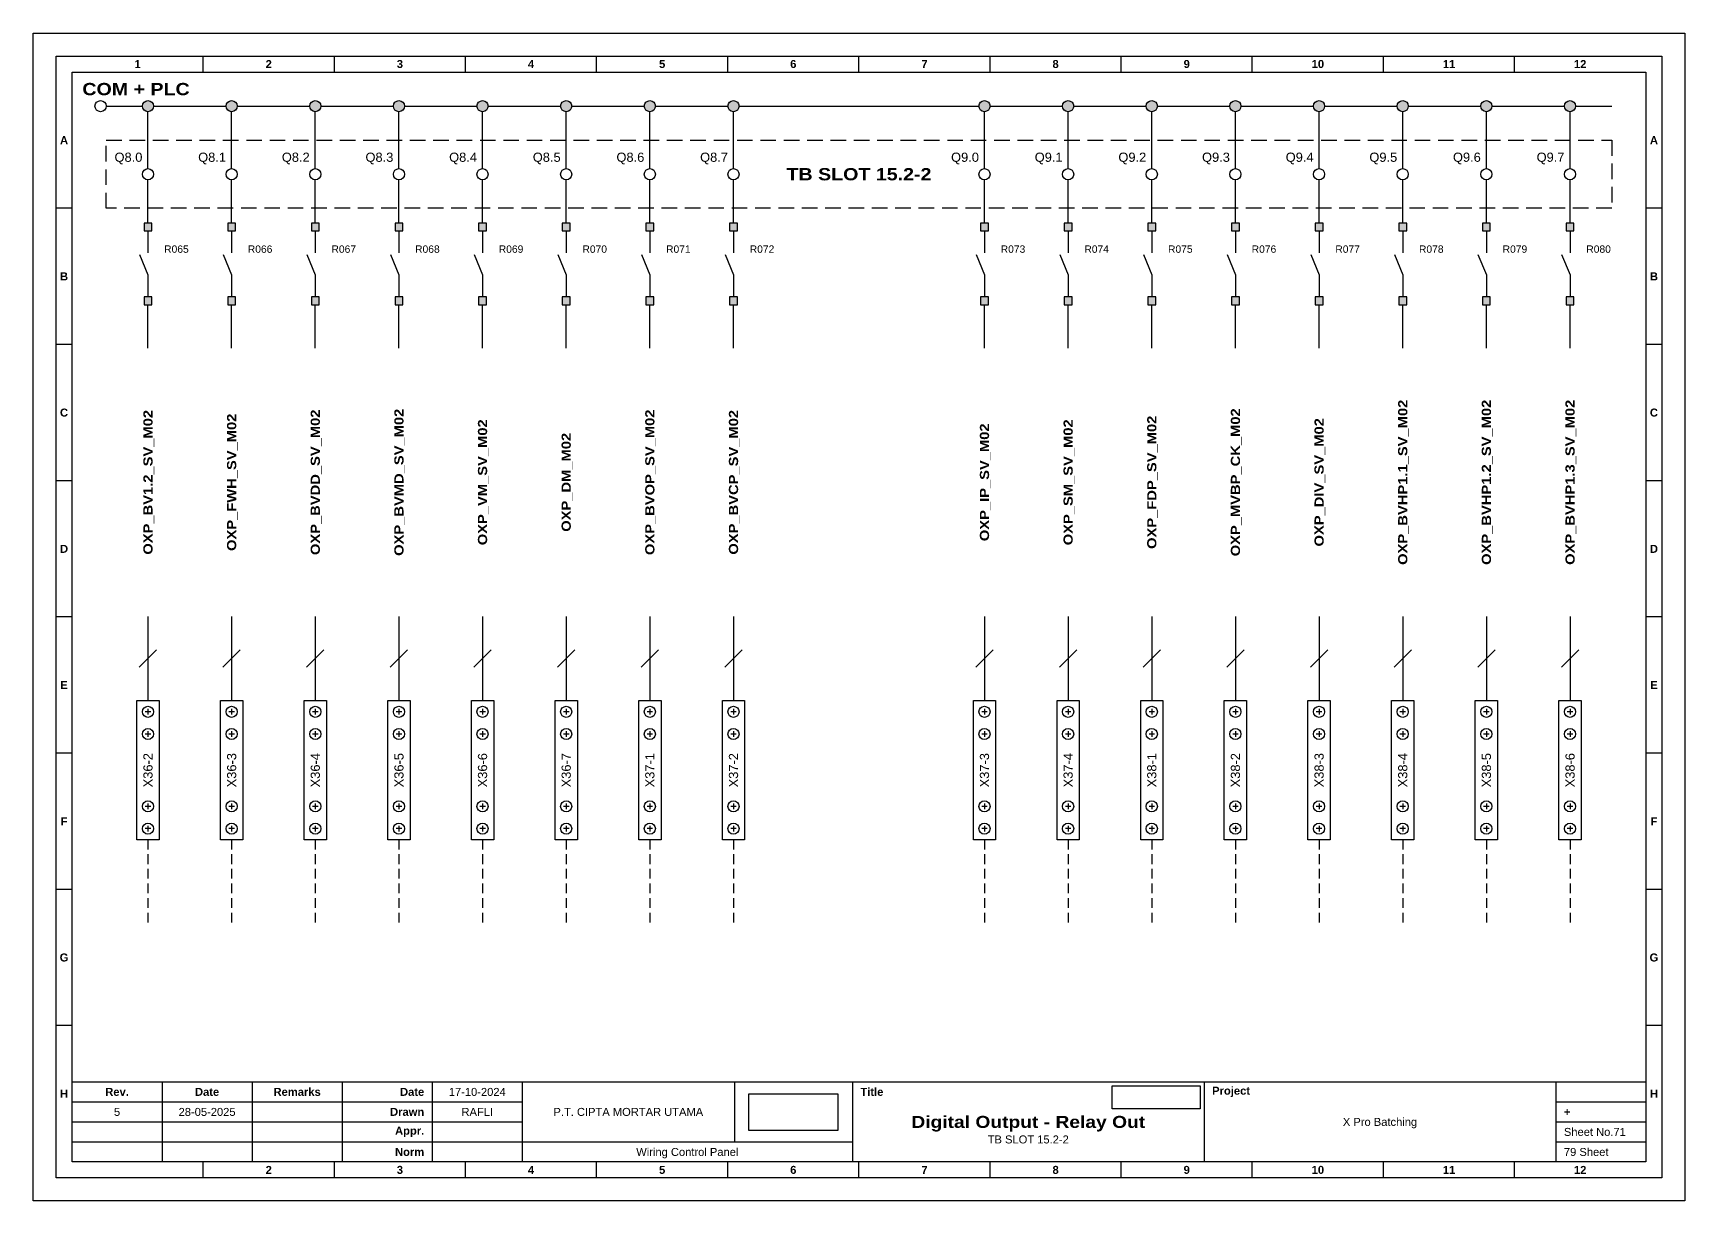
# Model space of a CAD drawing. Header units: millimetres. Extents: x 1512 to 2711, y 1342 to 1994.
# Drawn here: x 1822.1 to 2091.4, y 1572.7 to 1763.1 of the extents above; entities that cross this region are included whole.
import ezdxf
from ezdxf.enums import TextEntityAlignment as Align

# ---------------------------------------------------------------- set-up
doc = ezdxf.new("R2010")
doc.units = ezdxf.units.MM
doc.linetypes.add('HIDDEN', pattern=[9.525, 6.35, -3.175])
doc.styles.add('Bold', font='ariblk.ttf', dxfattribs={"height": 25.4})
doc.styles.get("Standard").update_dxf_attribs({"font": 'arial.ttf'})
picture_1 = doc.add_image_def('image1.png', size_in_pixel=(2048, 847))
picture_2 = doc.add_image_def('image2.png', size_in_pixel=(2092, 542))

# ---------------------------------------------------------------- blocks, each defined once
blk = doc.blocks.new('KOP MU PROJECT')
at = {"color": 6, "ltscale": 50}
for p, q in [((27.74, 184.05), (27.74, 186.66)), ((49.13, 184.05), (49.13, 186.66)), ((70.51, 184.05), (70.51, 186.66)), ((91.89, 184.05), (91.89, 186.66)), ((113.27, 184.05), (113.27, 186.66)), ((134.66, 184.05), (134.66, 186.66)), ((156.04, 184.05), (156.04, 186.66)), ((177.42, 184.05), (177.42, 186.66)), ((198.8, 184.05), (198.8, 186.66)), ((220.19, 184.05), (220.19, 186.66)), ((241.57, 184.05), (241.57, 186.66)), ((6.36, 161.84), (3.75, 161.84)), ((265.59, 161.84), (262.98, 161.84)), ((6.36, 139.63), (3.75, 139.63)), ((265.59, 139.63), (262.98, 139.63)), ((6.36, 117.42), (3.75, 117.42)), ((265.59, 117.42), (262.98, 117.42)), ((6.36, 95.22), (3.75, 95.22)), ((265.59, 95.22), (262.98, 95.22)), ((6.36, 73.01), (3.75, 73.01)), ((265.59, 73.01), (262.98, 73.01)), ((6.36, 50.8), (3.75, 50.8)), ((265.59, 50.8), (262.98, 50.8)), ((6.36, 28.59), (3.75, 28.59)), ((265.59, 28.59), (262.98, 28.59)), ((27.74, 3.75), (27.74, 6.36)), ((49.13, 3.75), (49.13, 6.36)), ((70.51, 3.75), (70.51, 6.36)), ((91.89, 3.75), (91.89, 6.36)), ((113.27, 3.75), (113.27, 6.36)), ((134.66, 3.75), (134.66, 6.36)), ((156.04, 3.75), (156.04, 6.36)), ((177.42, 3.75), (177.42, 6.36)), ((198.8, 3.75), (198.8, 6.36)), ((220.19, 3.75), (220.19, 6.36)), ((241.57, 3.75), (241.57, 6.36))]:
    blk.add_line(p, q, dxfattribs=at)
at = {"ltscale": 50}
for p, q in [((6.36, 19.41), (262.98, 19.41)), ((21.04, 19.41), (21.04, 6.36)), ((35.72, 19.41), (35.72, 6.36)), ((50.41, 19.41), (50.41, 6.36)), ((65.09, 19.41), (65.09, 6.36)), ((79.77, 19.41), (79.77, 6.36)), ((114.35, 19.41), (114.35, 9.62)), ((133.6, 19.41), (133.6, 6.36)), ((190.95, 19.41), (190.95, 6.36)), ((248.3, 19.41), (248.3, 6.36)), ((6.36, 16.15), (79.77, 16.15)), ((248.3, 16.15), (262.98, 16.15)), ((6.36, 12.89), (79.77, 12.89)), ((248.3, 12.89), (262.98, 12.89)), ((6.36, 9.62), (133.6, 9.62)), ((248.3, 9.62), (262.98, 9.62))]:
    blk.add_line(p, q, dxfattribs=at)
at = {"color": 1, "ltscale": 50}
blk.add_lwpolyline([(269.34, 0), (0, 0), (0, 190.41), (269.34, 190.41)], close=True, dxfattribs=at)
at = {"color": 6, "ltscale": 50}
for points in [[(265.59, 3.75), (3.75, 3.75), (3.75, 186.66), (265.59, 186.66)], [(262.98, 6.36), (6.36, 6.36), (6.36, 184.05), (262.98, 184.05)]]:
    blk.add_lwpolyline(points, close=True, dxfattribs=at)
at = {"ltscale": 50, "char_height": 1.305, "attachment_point": 4}
for s, width, heights, insert in [('\\pxqc;{\\fArial|b1|i0|c0|p34;1}', 21.3825, [2.51], (6.36, 185.36)), ('\\pxqc;{\\fArial|b1|i0|c0|p34;2}', 21.3825, [2.51], (27.74, 185.36)), ('\\pxqc;{\\fArial|b1|i0|c0|p34;3}', 21.3825, [2.51], (49.13, 185.36)), ('\\pxqc;{\\fArial|b1|i0|c0|p34;4}', 21.3825, [2.51], (70.51, 185.36)), ('\\pxqc;{\\fArial|b1|i0|c0|p34;5}', 21.3825, [2.51], (91.89, 185.36)), ('\\pxqc;{\\fArial|b1|i0|c0|p34;6}', 21.3825, [2.51], (113.27, 185.36)), ('\\pxqc;{\\fArial|b1|i0|c0|p34;7}', 21.3825, [2.51], (134.66, 185.36)), ('\\pxqc;{\\fArial|b1|i0|c0|p34;8}', 21.3825, [2.51], (156.04, 185.36)), ('\\pxqc;{\\fArial|b1|i0|c0|p34;9}', 21.3825, [2.51], (177.42, 185.36)), ('\\pxqc;{\\fArial|b1|i0|c0|p34;10}', 21.3825, [2.51], (198.8, 185.36)), ('\\pxqc;{\\fArial|b1|i0|c0|p34;11}', 21.3825, [2.51], (220.19, 185.36)), ('\\pxqc;{\\fArial|b1|i0|c0|p34;12}', 21.3825, [2.51], (241.57, 185.36)), ('\\pxqc;{\\fArial|b1|i0|c0|p34;A}', 2.61, [2.51], (3.75, 172.95)), ('\\pxqc;{\\fArial|b1|i0|c0|p34;A}', 2.61, [2.51], (262.98, 172.95)), ('\\pxqc;{\\fArial|b1|i0|c0|p34;B}', 2.61, [2.51], (3.75, 150.74)), ('\\pxqc;{\\fArial|b1|i0|c0|p34;B}', 2.61, [2.51], (262.98, 150.74)), ('\\pxqc;{\\fArial|b1|i0|c0|p34;C}', 2.61, [2.51], (3.75, 128.53)), ('\\pxqc;{\\fArial|b1|i0|c0|p34;C}', 2.61, [2.51], (262.98, 128.53)), ('\\pxqc;{\\fArial|b1|i0|c0|p34;D}', 2.61, [2.51], (3.75, 106.32)), ('\\pxqc;{\\fArial|b1|i0|c0|p34;D}', 2.61, [2.51], (262.98, 106.32)), ('\\pxqc;{\\fArial|b1|i0|c0|p34;E}', 2.61, [2.51], (3.75, 84.11)), ('\\pxqc;{\\fArial|b1|i0|c0|p34;E}', 2.61, [2.51], (262.98, 84.11)), ('\\pxqc;{\\fArial|b1|i0|c0|p34;F}', 2.61, [2.51], (3.75, 61.9)), ('\\pxqc;{\\fArial|b1|i0|c0|p34;F}', 2.61, [2.51], (262.98, 61.9)), ('\\pxqc;{\\fArial|b1|i0|c0|p34;G}', 2.61, [2.51], (3.75, 39.69)), ('\\pxqc;{\\fArial|b1|i0|c0|p34;G}', 2.61, [2.51], (262.98, 39.69)), ('\\pxqc;{\\fArial|b1|i0|c0|p34;H}', 2.61, [2.51], (3.75, 17.47)), ('\\pxqc;{\\fArial|b1|i0|c0|p34;Rev.}', 14.6811, [2.88], (6.36, 17.78)), ('\\pxqc;{\\fArial|b1|i0|c0|p34;Date}', 14.6811, [2.88], (21.04, 17.78)), ('\\pxqc;{\\fArial|b1|i0|c0|p34;Remarks}', 14.6811, [2.88], (35.72, 17.78)), ('\\pxqr;{\\fArial|b1|i0|c0|p34;Date}', 13.3761, [2.88], (50.41, 17.78)), ('\\pxql;{\\fArial|b1|i0|c0|p34;Title}', 50.2419, [2.88], (134.9, 17.78)), ('\\pxql;{\\fArial|b1|i0|c0|p34;Project}', 50.2419, [2.88], (192.25, 17.78)), ('\\pxqc;{\\fArial|b1|i0|c0|p34;H}', 2.61, [2.51], (262.98, 17.47)), ('\\pxqr;{\\fArial|b1|i0|c0|p34;Drawn}', 13.3761, [2.88], (50.41, 14.52)), ('\\pxql;{\\fArial|b1|i0|c0|p34;+}', 14.6811, [2.88], (249.61, 14.52)), ('\\pxqr;{\\fArial|b1|i0|c0|p34;Appr.}', 13.3761, [2.88], (50.41, 11.26)), ('\\pxqr;{\\fArial|b1|i0|c0|p34;Norm}', 13.3761, [2.88], (50.41, 7.99)), ('\\pxqc;{\\fArial|b1|i0|c0|p34;2}', 21.3825, [2.51], (27.74, 5.06)), ('\\pxqc;{\\fArial|b1|i0|c0|p34;3}', 21.3825, [2.51], (49.13, 5.06)), ('\\pxqc;{\\fArial|b1|i0|c0|p34;4}', 21.3825, [2.51], (70.51, 5.06)), ('\\pxqc;{\\fArial|b1|i0|c0|p34;5}', 21.3825, [2.51], (91.89, 5.06)), ('\\pxqc;{\\fArial|b1|i0|c0|p34;6}', 21.3825, [2.51], (113.27, 5.06)), ('\\pxqc;{\\fArial|b1|i0|c0|p34;7}', 21.3825, [2.51], (134.66, 5.06)), ('\\pxqc;{\\fArial|b1|i0|c0|p34;8}', 21.3825, [2.51], (156.04, 5.06)), ('\\pxqc;{\\fArial|b1|i0|c0|p34;9}', 21.3825, [2.51], (177.42, 5.06)), ('\\pxqc;{\\fArial|b1|i0|c0|p34;10}', 21.3825, [2.51], (198.8, 5.06)), ('\\pxqc;{\\fArial|b1|i0|c0|p34;11}', 21.3825, [2.51], (220.19, 5.06)), ('\\pxqc;{\\fArial|b1|i0|c0|p34;12}', 21.3825, [2.51], (241.57, 5.06))]:
    blk.add_mtext_dynamic_manual_height_columns(s, width=width, gutter_width=0.0326, heights=heights, dxfattribs=dict(at, insert=insert))
at = {"ltscale": 50}
for tag, p in [('DATECREATED', (72.43, 17.78)), ('REV', (13.7, 14.52)), ('REVDATE', (28.38, 14.52)), ('REMARKS', (43.06, 14.52)), ('DRAWN', (72.43, 14.52)), ('COMPANY', (97.06, 14.52)), ('PROJECT', (219.62, 12.89)), ('APPR', (72.43, 11.26)), ('NORM', (72.43, 7.99)), ('DRAWINGCATEGORY', (106.68, 7.99)), ('DESCRIPTION', (162.27, 10.03))]:
    blk.add_attdef(tag, text='', height=1.3, dxfattribs=at).set_placement(p, align=Align.MIDDLE_CENTER)
at = {"ltscale": 50, "style": 'Bold'}
blk.add_attdef('TITLE', text='', height=1.96, dxfattribs=at).set_placement((162.27, 12.89), align=Align.MIDDLE_CENTER)
at = {"ltscale": 50}
for tag, p in [('SHEETNUMBER', (249.61, 11.26)), ('TOTALSHEET', (249.61, 7.99))]:
    blk.add_attdef(tag, text='', height=1.3, dxfattribs=at).set_placement(p, align=Align.MIDDLE_LEFT)
image = blk.add_image(picture_1, insert=(116.72, 11.48), size_in_units=(14.5, 6), dxfattribs=at)
image.dxf.flags = 15
image = blk.add_image(picture_2, insert=(175.94, 15.04), size_in_units=(14.36, 3.72), dxfattribs=at)
image.dxf.flags = 15

msp = doc.modelspace()

# ---------------------------------------------------------------- hatches: boundary and pattern name
at = {"true_color": 0x105689}
h = msp.add_hatch(color=146, dxfattribs=at)
h.dxf.hatch_style = 1
h.paths.add_polyline_path([(2073.59, 1751.15, 1), (2071.77, 1751.15, 1)])
h.paths.add_polyline_path([(2059.95, 1751.15, 1), (2058.13, 1751.15, 1)])
h.paths.add_polyline_path([(2046.31, 1751.15, 1), (2044.5, 1751.15, 1)])
h.paths.add_polyline_path([(2032.67, 1751.15, 1), (2030.86, 1751.15, 1)])
h.paths.add_polyline_path([(2019.03, 1751.15, 1), (2017.22, 1751.15, 1)])
h.paths.add_polyline_path([(2005.39, 1751.15, 1), (2003.58, 1751.15, 1)])
h.paths.add_polyline_path([(1991.75, 1751.15, 1), (1989.94, 1751.15, 1)])
h.paths.add_polyline_path([(1978.11, 1751.15, 1), (1976.3, 1751.15, 1)])
h.paths.add_polyline_path([(1937.19, 1751.15, 1), (1935.38, 1751.15, 1)])
h.paths.add_polyline_path([(1923.55, 1751.15, 1), (1921.74, 1751.15, 1)])
h.paths.add_polyline_path([(1909.91, 1751.15, 1), (1908.1, 1751.15, 1)])
h.paths.add_polyline_path([(1896.27, 1751.15, 1), (1894.46, 1751.15, 1)])
h.paths.add_polyline_path([(1882.63, 1751.15, 1), (1880.82, 1751.15, 1)])
h.paths.add_polyline_path([(1868.99, 1751.15, 1), (1867.18, 1751.15, 1)])
h.paths.add_polyline_path([(1855.35, 1751.15, 1), (1853.54, 1751.15, 1)])
h.paths.add_polyline_path([(1841.71, 1751.15, 1), (1839.9, 1751.15, 1)])
h = msp.add_hatch(color=256)
h.dxf.hatch_style = 1
h.paths.add_polyline_path([(1840.17, 1732.09), (1840.17, 1730.81), (1841.45, 1730.81), (1841.45, 1732.09)])
h.paths.add_polyline_path([(1840.17, 1718.76), (1841.45, 1718.76), (1841.45, 1720.04), (1840.17, 1720.04)])
h = msp.add_hatch(color=256)
h.dxf.hatch_style = 1
h.paths.add_polyline_path([(1853.81, 1732.09), (1853.81, 1730.81), (1855.09, 1730.81), (1855.09, 1732.09)])
h.paths.add_polyline_path([(1853.81, 1718.76), (1855.09, 1718.76), (1855.09, 1720.04), (1853.81, 1720.04)])
h = msp.add_hatch(color=256)
h.dxf.hatch_style = 1
h.paths.add_polyline_path([(1867.45, 1732.09), (1867.45, 1730.81), (1868.73, 1730.81), (1868.73, 1732.09)])
h.paths.add_polyline_path([(1867.45, 1718.76), (1868.73, 1718.76), (1868.73, 1720.04), (1867.45, 1720.04)])
h = msp.add_hatch(color=256)
h.dxf.hatch_style = 1
h.paths.add_polyline_path([(1881.09, 1732.09), (1881.09, 1730.81), (1882.37, 1730.81), (1882.37, 1732.09)])
h.paths.add_polyline_path([(1881.09, 1718.76), (1882.37, 1718.76), (1882.37, 1720.04), (1881.09, 1720.04)])
h = msp.add_hatch(color=256)
h.dxf.hatch_style = 1
h.paths.add_polyline_path([(1894.72, 1732.09), (1894.72, 1730.81), (1896, 1730.81), (1896, 1732.09)])
h.paths.add_polyline_path([(1894.72, 1718.76), (1896, 1718.76), (1896, 1720.04), (1894.72, 1720.04)])
h = msp.add_hatch(color=256)
h.dxf.hatch_style = 1
h.paths.add_polyline_path([(1908.36, 1732.09), (1908.36, 1730.81), (1909.64, 1730.81), (1909.64, 1732.09)])
h.paths.add_polyline_path([(1908.36, 1718.76), (1909.64, 1718.76), (1909.64, 1720.04), (1908.36, 1720.04)])
h = msp.add_hatch(color=256)
h.dxf.hatch_style = 1
h.paths.add_polyline_path([(1922, 1732.09), (1922, 1730.81), (1923.28, 1730.81), (1923.28, 1732.09)])
h.paths.add_polyline_path([(1922, 1718.76), (1923.28, 1718.76), (1923.28, 1720.04), (1922, 1720.04)])
h = msp.add_hatch(color=256)
h.dxf.hatch_style = 1
h.paths.add_polyline_path([(1935.64, 1732.09), (1935.64, 1730.81), (1936.92, 1730.81), (1936.92, 1732.09)])
h.paths.add_polyline_path([(1935.64, 1718.76), (1936.92, 1718.76), (1936.92, 1720.04), (1935.64, 1720.04)])
h = msp.add_hatch(color=256)
h.dxf.hatch_style = 1
h.paths.add_polyline_path([(1976.56, 1732.09), (1976.56, 1730.81), (1977.84, 1730.81), (1977.84, 1732.09)])
h.paths.add_polyline_path([(1976.56, 1718.76), (1977.84, 1718.76), (1977.84, 1720.04), (1976.56, 1720.04)])
h = msp.add_hatch(color=256)
h.dxf.hatch_style = 1
h.paths.add_polyline_path([(1990.2, 1732.09), (1990.2, 1730.81), (1991.48, 1730.81), (1991.48, 1732.09)])
h.paths.add_polyline_path([(1990.2, 1718.76), (1991.48, 1718.76), (1991.48, 1720.04), (1990.2, 1720.04)])
h = msp.add_hatch(color=256)
h.dxf.hatch_style = 1
h.paths.add_polyline_path([(2003.84, 1732.09), (2003.84, 1730.81), (2005.12, 1730.81), (2005.12, 1732.09)])
h.paths.add_polyline_path([(2003.84, 1718.76), (2005.12, 1718.76), (2005.12, 1720.04), (2003.84, 1720.04)])
h = msp.add_hatch(color=256)
h.dxf.hatch_style = 1
h.paths.add_polyline_path([(2017.48, 1732.09), (2017.48, 1730.81), (2018.76, 1730.81), (2018.76, 1732.09)])
h.paths.add_polyline_path([(2017.48, 1718.76), (2018.76, 1718.76), (2018.76, 1720.04), (2017.48, 1720.04)])
h = msp.add_hatch(color=256)
h.dxf.hatch_style = 1
h.paths.add_polyline_path([(2031.12, 1732.09), (2031.12, 1730.81), (2032.4, 1730.81), (2032.4, 1732.09)])
h.paths.add_polyline_path([(2031.12, 1718.76), (2032.4, 1718.76), (2032.4, 1720.04), (2031.12, 1720.04)])
h = msp.add_hatch(color=256)
h.dxf.hatch_style = 1
h.paths.add_polyline_path([(2044.76, 1732.09), (2044.76, 1730.81), (2046.04, 1730.81), (2046.04, 1732.09)])
h.paths.add_polyline_path([(2044.76, 1718.76), (2046.04, 1718.76), (2046.04, 1720.04), (2044.76, 1720.04)])
h = msp.add_hatch(color=256)
h.dxf.hatch_style = 1
h.paths.add_polyline_path([(2058.4, 1732.09), (2058.4, 1730.81), (2059.68, 1730.81), (2059.68, 1732.09)])
h.paths.add_polyline_path([(2058.4, 1718.76), (2059.68, 1718.76), (2059.68, 1720.04), (2058.4, 1720.04)])
h = msp.add_hatch(color=256)
h.dxf.hatch_style = 1
h.paths.add_polyline_path([(2072.04, 1732.09), (2072.04, 1730.81), (2073.32, 1730.81), (2073.32, 1732.09)])
h.paths.add_polyline_path([(2072.04, 1718.76), (2073.32, 1718.76), (2073.32, 1720.04), (2072.04, 1720.04)])

# ---------------------------------------------------------------- linework, layer by layer
at = {"color": 146, "true_color": 0x105689}
for p, q in [((1833.99, 1751.15), (1839.9, 1751.15)), ((1841.71, 1751.15), (1853.54, 1751.15)), ((1855.35, 1751.15), (1867.18, 1751.15)), ((1868.99, 1751.15), (1880.82, 1751.15)), ((1882.63, 1751.15), (1894.46, 1751.15)), ((1896.27, 1751.15), (1908.1, 1751.15)), ((1909.91, 1751.15), (1921.74, 1751.15)), ((1923.55, 1751.15), (1935.38, 1751.15)), ((1937.19, 1751.15), (1976.3, 1751.15)), ((1978.11, 1751.15), (1989.94, 1751.15)), ((1991.75, 1751.15), (2003.58, 1751.15)), ((2005.39, 1751.15), (2017.22, 1751.15)), ((2019.03, 1751.15), (2030.86, 1751.15)), ((2032.67, 1751.15), (2044.5, 1751.15)), ((2046.31, 1751.15), (2058.13, 1751.15)), ((2059.95, 1751.15), (2071.77, 1751.15)), ((2073.59, 1751.15), (2079.5, 1751.15)), ((1840.81, 1740.95), (1840.81, 1750.24)), ((1854.45, 1740.95), (1854.45, 1750.24)), ((1868.09, 1740.95), (1868.09, 1750.24)), ((1881.73, 1740.95), (1881.73, 1750.24)), ((1895.36, 1740.95), (1895.36, 1750.24)), ((1909, 1740.95), (1909, 1750.24)), ((1922.64, 1740.95), (1922.64, 1750.24)), ((1936.28, 1740.95), (1936.28, 1750.24)), ((1977.2, 1740.95), (1977.2, 1750.24)), ((1990.84, 1740.95), (1990.84, 1750.24)), ((2004.48, 1740.95), (2004.48, 1750.24)), ((2018.12, 1740.95), (2018.12, 1750.24)), ((2031.76, 1740.95), (2031.76, 1750.24)), ((2045.4, 1740.95), (2045.4, 1750.24)), ((2059.04, 1740.95), (2059.04, 1750.24)), ((2072.68, 1740.95), (2072.68, 1750.24)), ((1840.81, 1732.09), (1840.81, 1739.14)), ((1854.45, 1732.09), (1854.45, 1739.14)), ((1868.09, 1732.09), (1868.09, 1739.14)), ((1881.73, 1732.09), (1881.73, 1739.14)), ((1895.36, 1732.09), (1895.36, 1739.14)), ((1909, 1732.09), (1909, 1739.14)), ((1922.64, 1732.09), (1922.64, 1739.14)), ((1936.28, 1732.09), (1936.28, 1739.14)), ((1977.2, 1732.09), (1977.2, 1739.14)), ((1990.84, 1732.09), (1990.84, 1739.14)), ((2004.48, 1732.09), (2004.48, 1739.14)), ((2018.12, 1732.09), (2018.12, 1739.14)), ((2031.76, 1732.09), (2031.76, 1739.14)), ((2045.4, 1732.09), (2045.4, 1739.14)), ((2059.04, 1732.09), (2059.04, 1739.14)), ((2072.68, 1732.09), (2072.68, 1739.14)), ((1840.81, 1711.7), (1840.81, 1718.76)), ((1854.45, 1711.7), (1854.45, 1718.76)), ((1868.09, 1711.7), (1868.09, 1718.76)), ((1881.73, 1711.7), (1881.73, 1718.76)), ((1895.36, 1711.7), (1895.36, 1718.76)), ((1909, 1711.7), (1909, 1718.76)), ((1922.64, 1711.7), (1922.64, 1718.76)), ((1936.28, 1711.7), (1936.28, 1718.76)), ((1977.2, 1711.7), (1977.2, 1718.76)), ((1990.84, 1711.7), (1990.84, 1718.76)), ((2004.48, 1711.7), (2004.48, 1718.76)), ((2018.12, 1711.7), (2018.12, 1718.76)), ((2031.76, 1711.7), (2031.76, 1718.76)), ((2045.4, 1711.7), (2045.4, 1718.76)), ((2059.04, 1711.7), (2059.04, 1718.76)), ((2072.68, 1711.7), (2072.68, 1718.76)), ((1840.81, 1667.94), (1840.81, 1654.22)), ((1854.45, 1667.94), (1854.45, 1654.22)), ((1868.09, 1667.94), (1868.09, 1654.22)), ((1881.73, 1667.94), (1881.73, 1654.22)), ((1895.36, 1667.94), (1895.36, 1654.22)), ((1909, 1667.94), (1909, 1654.22)), ((1922.64, 1667.94), (1922.64, 1654.22)), ((1936.28, 1667.94), (1936.28, 1654.22)), ((1977.2, 1667.94), (1977.2, 1654.22)), ((1990.84, 1667.94), (1990.84, 1654.22)), ((2004.48, 1667.94), (2004.48, 1654.22)), ((2018.12, 1667.94), (2018.12, 1654.22)), ((2031.76, 1667.94), (2031.76, 1654.22)), ((2045.4, 1667.94), (2045.4, 1654.22)), ((2059.04, 1667.94), (2059.04, 1654.22)), ((2072.68, 1667.94), (2072.68, 1654.22)), ((1839.39, 1659.66), (1842.22, 1662.49)), ((1853.03, 1659.66), (1855.86, 1662.49)), ((1866.67, 1659.66), (1869.5, 1662.49)), ((1880.31, 1659.66), (1883.14, 1662.49)), ((1893.95, 1659.66), (1896.78, 1662.49)), ((1907.59, 1659.66), (1910.42, 1662.49)), ((1921.23, 1659.66), (1924.06, 1662.49)), ((1934.87, 1659.66), (1937.7, 1662.49)), ((1975.79, 1659.66), (1978.62, 1662.49)), ((1989.43, 1659.66), (1992.26, 1662.49)), ((2003.07, 1659.66), (2005.9, 1662.49)), ((2016.71, 1659.66), (2019.54, 1662.49)), ((2030.35, 1659.66), (2033.18, 1662.49)), ((2043.99, 1659.66), (2046.82, 1662.49)), ((2057.63, 1659.66), (2060.46, 1662.49)), ((2071.27, 1659.66), (2074.1, 1662.49))]:
    msp.add_line(p, q, dxfattribs=at)
at = {"ltscale": 50}
for p, q in [((1840.81, 1730.81), (1840.81, 1727.22)), ((1854.45, 1730.81), (1854.45, 1727.22)), ((1868.09, 1730.81), (1868.09, 1727.22)), ((1881.73, 1730.81), (1881.73, 1727.22)), ((1895.36, 1730.81), (1895.36, 1727.22)), ((1909, 1730.81), (1909, 1727.22)), ((1922.64, 1730.81), (1922.64, 1727.22)), ((1936.28, 1730.81), (1936.28, 1727.22)), ((1977.2, 1730.81), (1977.2, 1727.22)), ((1990.84, 1730.81), (1990.84, 1727.22)), ((2004.48, 1730.81), (2004.48, 1727.22)), ((2018.12, 1730.81), (2018.12, 1727.22)), ((2031.76, 1730.81), (2031.76, 1727.22)), ((2045.4, 1730.81), (2045.4, 1727.22)), ((2059.04, 1730.81), (2059.04, 1727.22)), ((2072.68, 1730.81), (2072.68, 1727.22)), ((1839.43, 1726.94), (1840.81, 1723.63)), ((1853.07, 1726.94), (1854.45, 1723.63)), ((1866.71, 1726.94), (1868.09, 1723.63)), ((1880.35, 1726.94), (1881.73, 1723.63)), ((1893.99, 1726.94), (1895.36, 1723.63)), ((1907.63, 1726.94), (1909, 1723.63)), ((1921.27, 1726.94), (1922.64, 1723.63)), ((1934.91, 1726.94), (1936.28, 1723.63)), ((1975.83, 1726.94), (1977.2, 1723.63)), ((1989.47, 1726.94), (1990.84, 1723.63)), ((2003.11, 1726.94), (2004.48, 1723.63)), ((2016.75, 1726.94), (2018.12, 1723.63)), ((2030.39, 1726.94), (2031.76, 1723.63)), ((2044.03, 1726.94), (2045.4, 1723.63)), ((2057.67, 1726.94), (2059.04, 1723.63)), ((2071.31, 1726.94), (2072.68, 1723.63)), ((1840.81, 1723.63), (1840.81, 1720.04)), ((1854.45, 1723.63), (1854.45, 1720.04)), ((1868.09, 1723.63), (1868.09, 1720.04)), ((1881.73, 1723.63), (1881.73, 1720.04)), ((1895.36, 1723.63), (1895.36, 1720.04)), ((1909, 1723.63), (1909, 1720.04)), ((1922.64, 1723.63), (1922.64, 1720.04)), ((1936.28, 1723.63), (1936.28, 1720.04)), ((1977.2, 1723.63), (1977.2, 1720.04)), ((1990.84, 1723.63), (1990.84, 1720.04)), ((2004.48, 1723.63), (2004.48, 1720.04)), ((2018.12, 1723.63), (2018.12, 1720.04)), ((2031.76, 1723.63), (2031.76, 1720.04)), ((2045.4, 1723.63), (2045.4, 1720.04)), ((2059.04, 1723.63), (2059.04, 1720.04)), ((2072.68, 1723.63), (2072.68, 1720.04))]:
    msp.add_line(p, q, dxfattribs=at)
at = {"color": 6}
for p, q in [((1841.26, 1652.4), (1840.35, 1652.4)), ((1840.81, 1652.86), (1840.81, 1651.95)), ((1854.9, 1652.4), (1853.99, 1652.4)), ((1854.45, 1652.86), (1854.45, 1651.95)), ((1868.54, 1652.4), (1867.63, 1652.4)), ((1868.09, 1652.86), (1868.09, 1651.95)), ((1882.18, 1652.4), (1881.27, 1652.4)), ((1881.73, 1652.86), (1881.73, 1651.95)), ((1895.82, 1652.4), (1894.91, 1652.4)), ((1895.36, 1652.86), (1895.36, 1651.95)), ((1909.46, 1652.4), (1908.55, 1652.4)), ((1909, 1652.86), (1909, 1651.95)), ((1923.1, 1652.4), (1922.19, 1652.4)), ((1922.64, 1652.86), (1922.64, 1651.95)), ((1936.74, 1652.4), (1935.83, 1652.4)), ((1936.28, 1652.86), (1936.28, 1651.95)), ((1977.66, 1652.4), (1976.75, 1652.4)), ((1977.2, 1652.86), (1977.2, 1651.95)), ((1991.3, 1652.4), (1990.39, 1652.4)), ((1990.84, 1652.86), (1990.84, 1651.95)), ((2004.94, 1652.4), (2004.03, 1652.4)), ((2004.48, 1652.86), (2004.48, 1651.95)), ((2018.58, 1652.4), (2017.67, 1652.4)), ((2018.12, 1652.86), (2018.12, 1651.95)), ((2032.22, 1652.4), (2031.31, 1652.4)), ((2031.76, 1652.86), (2031.76, 1651.95)), ((2045.86, 1652.4), (2044.95, 1652.4)), ((2045.4, 1652.86), (2045.4, 1651.95)), ((2059.49, 1652.4), (2058.59, 1652.4)), ((2059.04, 1652.86), (2059.04, 1651.95)), ((2073.13, 1652.4), (2072.23, 1652.4)), ((2072.68, 1652.86), (2072.68, 1651.95)), ((1841.26, 1648.78), (1840.35, 1648.78)), ((1840.81, 1649.23), (1840.81, 1648.32)), ((1854.9, 1648.78), (1853.99, 1648.78)), ((1854.45, 1649.23), (1854.45, 1648.32)), ((1868.54, 1648.78), (1867.63, 1648.78)), ((1868.09, 1649.23), (1868.09, 1648.32)), ((1882.18, 1648.78), (1881.27, 1648.78)), ((1881.73, 1649.23), (1881.73, 1648.32)), ((1895.82, 1648.78), (1894.91, 1648.78)), ((1895.36, 1649.23), (1895.36, 1648.32)), ((1909.46, 1648.78), (1908.55, 1648.78)), ((1909, 1649.23), (1909, 1648.32)), ((1923.1, 1648.78), (1922.19, 1648.78)), ((1922.64, 1649.23), (1922.64, 1648.32)), ((1936.74, 1648.78), (1935.83, 1648.78)), ((1936.28, 1649.23), (1936.28, 1648.32)), ((1977.66, 1648.78), (1976.75, 1648.78)), ((1977.2, 1649.23), (1977.2, 1648.32)), ((1991.3, 1648.78), (1990.39, 1648.78)), ((1990.84, 1649.23), (1990.84, 1648.32)), ((2004.94, 1648.78), (2004.03, 1648.78)), ((2004.48, 1649.23), (2004.48, 1648.32)), ((2018.58, 1648.78), (2017.67, 1648.78)), ((2018.12, 1649.23), (2018.12, 1648.32)), ((2032.22, 1648.78), (2031.31, 1648.78)), ((2031.76, 1649.23), (2031.76, 1648.32)), ((2045.86, 1648.78), (2044.95, 1648.78)), ((2045.4, 1649.23), (2045.4, 1648.32)), ((2059.49, 1648.78), (2058.59, 1648.78)), ((2059.04, 1649.23), (2059.04, 1648.32)), ((2073.13, 1648.78), (2072.23, 1648.78)), ((2072.68, 1649.23), (2072.68, 1648.32)), ((1841.26, 1636.99), (1840.35, 1636.99)), ((1840.81, 1637.44), (1840.81, 1636.54)), ((1854.9, 1636.99), (1853.99, 1636.99)), ((1854.45, 1637.44), (1854.45, 1636.54)), ((1868.54, 1636.99), (1867.63, 1636.99)), ((1868.09, 1637.44), (1868.09, 1636.54)), ((1882.18, 1636.99), (1881.27, 1636.99)), ((1881.73, 1637.44), (1881.73, 1636.54)), ((1895.82, 1636.99), (1894.91, 1636.99)), ((1895.36, 1637.44), (1895.36, 1636.54)), ((1909.46, 1636.99), (1908.55, 1636.99)), ((1909, 1637.44), (1909, 1636.54)), ((1923.1, 1636.99), (1922.19, 1636.99)), ((1922.64, 1637.44), (1922.64, 1636.54)), ((1936.74, 1636.99), (1935.83, 1636.99)), ((1936.28, 1637.44), (1936.28, 1636.54)), ((1977.66, 1636.99), (1976.75, 1636.99)), ((1977.2, 1637.44), (1977.2, 1636.54)), ((1991.3, 1636.99), (1990.39, 1636.99)), ((1990.84, 1637.44), (1990.84, 1636.54)), ((2004.94, 1636.99), (2004.03, 1636.99)), ((2004.48, 1637.44), (2004.48, 1636.54)), ((2018.58, 1636.99), (2017.67, 1636.99)), ((2018.12, 1637.44), (2018.12, 1636.54)), ((2032.22, 1636.99), (2031.31, 1636.99)), ((2031.76, 1637.44), (2031.76, 1636.54)), ((2045.86, 1636.99), (2044.95, 1636.99)), ((2045.4, 1637.44), (2045.4, 1636.54)), ((2059.49, 1636.99), (2058.59, 1636.99)), ((2059.04, 1637.44), (2059.04, 1636.54)), ((2073.13, 1636.99), (2072.23, 1636.99)), ((2072.68, 1637.44), (2072.68, 1636.54)), ((1841.26, 1633.36), (1840.35, 1633.36)), ((1840.81, 1633.82), (1840.81, 1632.91)), ((1854.9, 1633.36), (1853.99, 1633.36)), ((1854.45, 1633.82), (1854.45, 1632.91)), ((1868.54, 1633.36), (1867.63, 1633.36)), ((1868.09, 1633.82), (1868.09, 1632.91)), ((1882.18, 1633.36), (1881.27, 1633.36)), ((1881.73, 1633.82), (1881.73, 1632.91)), ((1895.82, 1633.36), (1894.91, 1633.36)), ((1895.36, 1633.82), (1895.36, 1632.91)), ((1909.46, 1633.36), (1908.55, 1633.36)), ((1909, 1633.82), (1909, 1632.91)), ((1923.1, 1633.36), (1922.19, 1633.36)), ((1922.64, 1633.82), (1922.64, 1632.91)), ((1936.74, 1633.36), (1935.83, 1633.36)), ((1936.28, 1633.82), (1936.28, 1632.91)), ((1977.66, 1633.36), (1976.75, 1633.36)), ((1977.2, 1633.82), (1977.2, 1632.91)), ((1991.3, 1633.36), (1990.39, 1633.36)), ((1990.84, 1633.82), (1990.84, 1632.91)), ((2004.94, 1633.36), (2004.03, 1633.36)), ((2004.48, 1633.82), (2004.48, 1632.91)), ((2018.58, 1633.36), (2017.67, 1633.36)), ((2018.12, 1633.82), (2018.12, 1632.91)), ((2032.22, 1633.36), (2031.31, 1633.36)), ((2031.76, 1633.82), (2031.76, 1632.91)), ((2045.86, 1633.36), (2044.95, 1633.36)), ((2045.4, 1633.82), (2045.4, 1632.91)), ((2059.49, 1633.36), (2058.59, 1633.36)), ((2059.04, 1633.82), (2059.04, 1632.91)), ((2073.13, 1633.36), (2072.23, 1633.36)), ((2072.68, 1633.82), (2072.68, 1632.91))]:
    msp.add_line(p, q, dxfattribs=at)
at = {"color": 146, "linetype": 'HIDDEN', "ltscale": 0.25, "true_color": 0x105689}
for p, q in [((1840.81, 1631.55), (1840.81, 1617.83)), ((1854.45, 1631.55), (1854.45, 1617.83)), ((1868.09, 1631.55), (1868.09, 1617.83)), ((1881.73, 1631.55), (1881.73, 1617.83)), ((1895.36, 1631.55), (1895.36, 1617.83)), ((1909, 1631.55), (1909, 1617.83)), ((1922.64, 1631.55), (1922.64, 1617.83)), ((1936.28, 1631.55), (1936.28, 1617.83)), ((1977.2, 1631.55), (1977.2, 1617.83)), ((1990.84, 1631.55), (1990.84, 1617.83)), ((2004.48, 1631.55), (2004.48, 1617.83)), ((2018.12, 1631.55), (2018.12, 1617.83)), ((2031.76, 1631.55), (2031.76, 1617.83)), ((2045.4, 1631.55), (2045.4, 1617.83)), ((2059.04, 1631.55), (2059.04, 1617.83)), ((2072.68, 1631.55), (2072.68, 1617.83))]:
    msp.add_line(p, q, dxfattribs=at)
at = {"linetype": 'HIDDEN', "ltscale": 0.4}
msp.add_lwpolyline([(1833.99, 1745.6), (2079.5, 1745.6), (2079.5, 1734.49), (1833.99, 1734.49)], close=True, dxfattribs=at)
at = {"ltscale": 500}
for points in [[(1840.17, 1730.81), (1841.45, 1730.81), (1841.45, 1732.09), (1840.17, 1732.09)], [(1853.81, 1730.81), (1855.09, 1730.81), (1855.09, 1732.09), (1853.81, 1732.09)], [(1867.45, 1730.81), (1868.73, 1730.81), (1868.73, 1732.09), (1867.45, 1732.09)], [(1881.09, 1730.81), (1882.37, 1730.81), (1882.37, 1732.09), (1881.09, 1732.09)], [(1894.72, 1730.81), (1896, 1730.81), (1896, 1732.09), (1894.72, 1732.09)], [(1908.36, 1730.81), (1909.64, 1730.81), (1909.64, 1732.09), (1908.36, 1732.09)], [(1922, 1730.81), (1923.28, 1730.81), (1923.28, 1732.09), (1922, 1732.09)], [(1935.64, 1730.81), (1936.92, 1730.81), (1936.92, 1732.09), (1935.64, 1732.09)], [(1976.56, 1730.81), (1977.84, 1730.81), (1977.84, 1732.09), (1976.56, 1732.09)], [(1990.2, 1730.81), (1991.48, 1730.81), (1991.48, 1732.09), (1990.2, 1732.09)], [(2003.84, 1730.81), (2005.12, 1730.81), (2005.12, 1732.09), (2003.84, 1732.09)], [(2017.48, 1730.81), (2018.76, 1730.81), (2018.76, 1732.09), (2017.48, 1732.09)], [(2031.12, 1730.81), (2032.4, 1730.81), (2032.4, 1732.09), (2031.12, 1732.09)], [(2044.76, 1730.81), (2046.04, 1730.81), (2046.04, 1732.09), (2044.76, 1732.09)], [(2058.4, 1730.81), (2059.68, 1730.81), (2059.68, 1732.09), (2058.4, 1732.09)], [(2072.04, 1730.81), (2073.32, 1730.81), (2073.32, 1732.09), (2072.04, 1732.09)], [(1840.17, 1718.76), (1841.45, 1718.76), (1841.45, 1720.04), (1840.17, 1720.04)], [(1853.81, 1718.76), (1855.09, 1718.76), (1855.09, 1720.04), (1853.81, 1720.04)], [(1867.45, 1718.76), (1868.73, 1718.76), (1868.73, 1720.04), (1867.45, 1720.04)], [(1881.09, 1718.76), (1882.37, 1718.76), (1882.37, 1720.04), (1881.09, 1720.04)], [(1894.72, 1718.76), (1896, 1718.76), (1896, 1720.04), (1894.72, 1720.04)], [(1908.36, 1718.76), (1909.64, 1718.76), (1909.64, 1720.04), (1908.36, 1720.04)], [(1922, 1718.76), (1923.28, 1718.76), (1923.28, 1720.04), (1922, 1720.04)], [(1935.64, 1718.76), (1936.92, 1718.76), (1936.92, 1720.04), (1935.64, 1720.04)], [(1976.56, 1718.76), (1977.84, 1718.76), (1977.84, 1720.04), (1976.56, 1720.04)], [(1990.2, 1718.76), (1991.48, 1718.76), (1991.48, 1720.04), (1990.2, 1720.04)], [(2003.84, 1718.76), (2005.12, 1718.76), (2005.12, 1720.04), (2003.84, 1720.04)], [(2017.48, 1718.76), (2018.76, 1718.76), (2018.76, 1720.04), (2017.48, 1720.04)], [(2031.12, 1718.76), (2032.4, 1718.76), (2032.4, 1720.04), (2031.12, 1720.04)], [(2044.76, 1718.76), (2046.04, 1718.76), (2046.04, 1720.04), (2044.76, 1720.04)], [(2058.4, 1718.76), (2059.68, 1718.76), (2059.68, 1720.04), (2058.4, 1720.04)], [(2072.04, 1718.76), (2073.32, 1718.76), (2073.32, 1720.04), (2072.04, 1720.04)]]:
    msp.add_lwpolyline(points, close=True, dxfattribs=at)
at = {"color": 6}
for points in [[(1838.99, 1654.22), (1842.62, 1654.22), (1842.62, 1631.55), (1838.99, 1631.55)], [(1852.63, 1654.22), (1856.26, 1654.22), (1856.26, 1631.55), (1852.63, 1631.55)], [(1866.27, 1654.22), (1869.9, 1654.22), (1869.9, 1631.55), (1866.27, 1631.55)], [(1879.91, 1654.22), (1883.54, 1654.22), (1883.54, 1631.55), (1879.91, 1631.55)], [(1893.55, 1654.22), (1897.18, 1654.22), (1897.18, 1631.55), (1893.55, 1631.55)], [(1907.19, 1654.22), (1910.82, 1654.22), (1910.82, 1631.55), (1907.19, 1631.55)], [(1920.83, 1654.22), (1924.46, 1654.22), (1924.46, 1631.55), (1920.83, 1631.55)], [(1934.47, 1654.22), (1938.1, 1654.22), (1938.1, 1631.55), (1934.47, 1631.55)], [(1975.39, 1654.22), (1979.02, 1654.22), (1979.02, 1631.55), (1975.39, 1631.55)], [(1989.03, 1654.22), (1992.66, 1654.22), (1992.66, 1631.55), (1989.03, 1631.55)], [(2002.67, 1654.22), (2006.3, 1654.22), (2006.3, 1631.55), (2002.67, 1631.55)], [(2016.31, 1654.22), (2019.94, 1654.22), (2019.94, 1631.55), (2016.31, 1631.55)], [(2029.95, 1654.22), (2033.58, 1654.22), (2033.58, 1631.55), (2029.95, 1631.55)], [(2043.59, 1654.22), (2047.22, 1654.22), (2047.22, 1631.55), (2043.59, 1631.55)], [(2057.23, 1654.22), (2060.85, 1654.22), (2060.85, 1631.55), (2057.23, 1631.55)], [(2070.87, 1654.22), (2074.49, 1654.22), (2074.49, 1631.55), (2070.87, 1631.55)]]:
    msp.add_lwpolyline(points, close=True, dxfattribs=at)
at = {"color": 146, "ltscale": 500, "true_color": 0x105689}
for centre in [(1833.08, 1751.15), (1840.81, 1751.15), (1854.45, 1751.15), (1868.09, 1751.15), (1881.73, 1751.15), (1895.36, 1751.15), (1909, 1751.15), (1922.64, 1751.15), (1936.28, 1751.15), (1977.2, 1751.15), (1990.84, 1751.15), (2004.48, 1751.15), (2018.12, 1751.15), (2031.76, 1751.15), (2045.4, 1751.15), (2059.04, 1751.15), (2072.68, 1751.15), (1840.81, 1740.05), (1854.45, 1740.05), (1868.09, 1740.05), (1881.73, 1740.05), (1895.36, 1740.05), (1909, 1740.05), (1922.64, 1740.05), (1936.28, 1740.05), (1977.2, 1740.05), (1990.84, 1740.05), (2004.48, 1740.05), (2018.12, 1740.05), (2031.76, 1740.05), (2045.4, 1740.05), (2059.04, 1740.05), (2072.68, 1740.05)]:
    msp.add_circle(centre, 0.907, dxfattribs=at)
at = {"color": 6, "ltscale": 500}
for centre in [(1840.81, 1652.4), (1854.45, 1652.4), (1868.09, 1652.4), (1881.73, 1652.4), (1895.36, 1652.4), (1909, 1652.4), (1922.64, 1652.4), (1936.28, 1652.4), (1977.2, 1652.4), (1990.84, 1652.4), (2004.48, 1652.4), (2018.12, 1652.4), (2031.76, 1652.4), (2045.4, 1652.4), (2059.04, 1652.4), (2072.68, 1652.4), (1840.81, 1648.78), (1854.45, 1648.78), (1868.09, 1648.78), (1881.73, 1648.78), (1895.36, 1648.78), (1909, 1648.78), (1922.64, 1648.78), (1936.28, 1648.78), (1977.2, 1648.78), (1990.84, 1648.78), (2004.48, 1648.78), (2018.12, 1648.78), (2031.76, 1648.78), (2045.4, 1648.78), (2059.04, 1648.78), (2072.68, 1648.78), (1840.81, 1636.99), (1854.45, 1636.99), (1868.09, 1636.99), (1881.73, 1636.99), (1895.36, 1636.99), (1909, 1636.99), (1922.64, 1636.99), (1936.28, 1636.99), (1977.2, 1636.99), (1990.84, 1636.99), (2004.48, 1636.99), (2018.12, 1636.99), (2031.76, 1636.99), (2045.4, 1636.99), (2059.04, 1636.99), (2072.68, 1636.99), (1840.81, 1633.36), (1854.45, 1633.36), (1868.09, 1633.36), (1881.73, 1633.36), (1895.36, 1633.36), (1909, 1633.36), (1922.64, 1633.36), (1936.28, 1633.36), (1977.2, 1633.36), (1990.84, 1633.36), (2004.48, 1633.36), (2018.12, 1633.36), (2031.76, 1633.36), (2045.4, 1633.36), (2059.04, 1633.36), (2072.68, 1633.36)]:
    msp.add_circle(centre, 0.907, dxfattribs=at)

# ---------------------------------------------------------------- block references
msp.add_blockref('KOP MU PROJECT', (1822.07, 1572.65)).add_auto_attribs({'DESCRIPTION': 'TB SLOT 15.2-2', 'TITLE': 'Digital Output - Relay Out', 'PROJECT': 'X Pro Batching', 'COMPANY': 'P.T. CIPTA MORTAR UTAMA', 'DRAWINGCATEGORY': 'Wiring Control Panel', 'DRAWN': 'RAFLI', 'DATECREATED': '17-10-2024', 'REVDATE': '28-05-2025', 'REV': '5', 'SHEETNUMBER': 'Sheet No.71', 'TOTALSHEET': '79 Sheet'})

# ---------------------------------------------------------------- texts
at = {"ltscale": 500, "style": 'Bold'}
msp.add_text('COM + PLC', height=2, dxfattribs=at).set_placement((1830.11, 1753.93), align=Align.MIDDLE_LEFT)
at = {"ltscale": 500}
for s, p in [('Q8.0', (1839.9, 1742.82)), ('Q8.1', (1853.54, 1742.82)), ('Q8.2', (1867.18, 1742.82)), ('Q8.3', (1880.82, 1742.82)), ('Q8.4', (1894.46, 1742.82)), ('Q8.5', (1908.1, 1742.82)), ('Q8.6', (1921.74, 1742.82)), ('Q8.7', (1935.38, 1742.82)), ('Q9.0', (1976.3, 1742.82)), ('Q9.1', (1989.94, 1742.82)), ('Q9.2', (2003.58, 1742.82)), ('Q9.3', (2017.22, 1742.82)), ('Q9.4', (2030.86, 1742.82)), ('Q9.5', (2044.5, 1742.82)), ('Q9.6', (2058.13, 1742.82)), ('Q9.7', (2071.77, 1742.82))]:
    msp.add_text(s, height=1.5, dxfattribs=at).set_placement(p, align=Align.MIDDLE_RIGHT)
at = {"ltscale": 500, "style": 'Bold'}
msp.add_text('TB SLOT 15.2-2', height=2, dxfattribs=at).set_placement((1956.74, 1740.05), align=Align.MIDDLE_CENTER)
at = {"ltscale": 500}
for s, p in [('R065', (1843.45, 1727.84)), ('R066', (1857.09, 1727.84)), ('R067', (1870.73, 1727.84)), ('R068', (1884.37, 1727.84)), ('R069', (1898.01, 1727.84)), ('R070', (1911.65, 1727.84)), ('R071', (1925.29, 1727.84)), ('R072', (1938.93, 1727.84)), ('R073', (1979.85, 1727.84)), ('R074', (1993.49, 1727.84)), ('R075', (2007.13, 1727.84)), ('R076', (2020.77, 1727.84)), ('R077', (2034.41, 1727.84)), ('R078', (2048.05, 1727.84)), ('R079', (2061.69, 1727.84)), ('R080', (2075.33, 1727.84))]:
    msp.add_text(s, height=1.2, dxfattribs=at).set_placement(p, align=Align.MIDDLE_LEFT)
at = {"ltscale": 500, "style": 'Bold'}
for s, p in [('OXP_BVHP1.1_SV_M02', (2045.4, 1689.82)), ('OXP_BVHP1.2_SV_M02', (2059.04, 1689.82)), ('OXP_BVHP1.3_SV_M02', (2072.68, 1689.82)), ('OXP_BV1.2_SV_M02', (1840.81, 1689.82)), ('OXP_FWH_SV_M02', (1854.45, 1689.82)), ('OXP_BVDD_SV_M02', (1868.09, 1689.82)), ('OXP_BVMD_SV_M02', (1881.73, 1689.82)), ('OXP_VM_SV_M02', (1895.36, 1689.82)), ('OXP_BVOP_SV_M02', (1922.64, 1689.82)), ('OXP_BVCP_SV_M02', (1936.28, 1689.82)), ('OXP_SM_SV_M02', (1990.84, 1689.82)), ('OXP_FDP_SV_M02', (2004.48, 1689.82)), ('OXP_MVBP_CK_M02', (2018.12, 1689.82)), ('OXP_DIV_SV_M02', (2031.76, 1689.82)), ('OXP_DM_M02', (1909, 1689.82)), ('OXP_IP_SV_M02', (1977.2, 1689.82))]:
    msp.add_text(s, height=1.5, rotation=90, dxfattribs=at).set_placement(p, align=Align.MIDDLE_CENTER)
at = {"ltscale": 500}
for s, p in [('X36-2', (1840.81, 1642.88)), ('X36-3', (1854.45, 1642.88)), ('X36-4', (1868.09, 1642.88)), ('X36-5', (1881.73, 1642.88)), ('X36-6', (1895.36, 1642.88)), ('X36-7', (1909, 1642.88)), ('X37-1', (1922.64, 1642.88)), ('X37-2', (1936.28, 1642.88)), ('X37-3', (1977.2, 1642.88)), ('X37-4', (1990.84, 1642.88)), ('X38-1', (2004.48, 1642.88)), ('X38-2', (2018.12, 1642.88)), ('X38-3', (2031.76, 1642.88)), ('X38-4', (2045.4, 1642.88)), ('X38-5', (2059.04, 1642.88)), ('X38-6', (2072.68, 1642.88))]:
    msp.add_text(s, height=1.5, rotation=90, dxfattribs=at).set_placement(p, align=Align.MIDDLE_CENTER)

doc.saveas('drawing.dxf')
